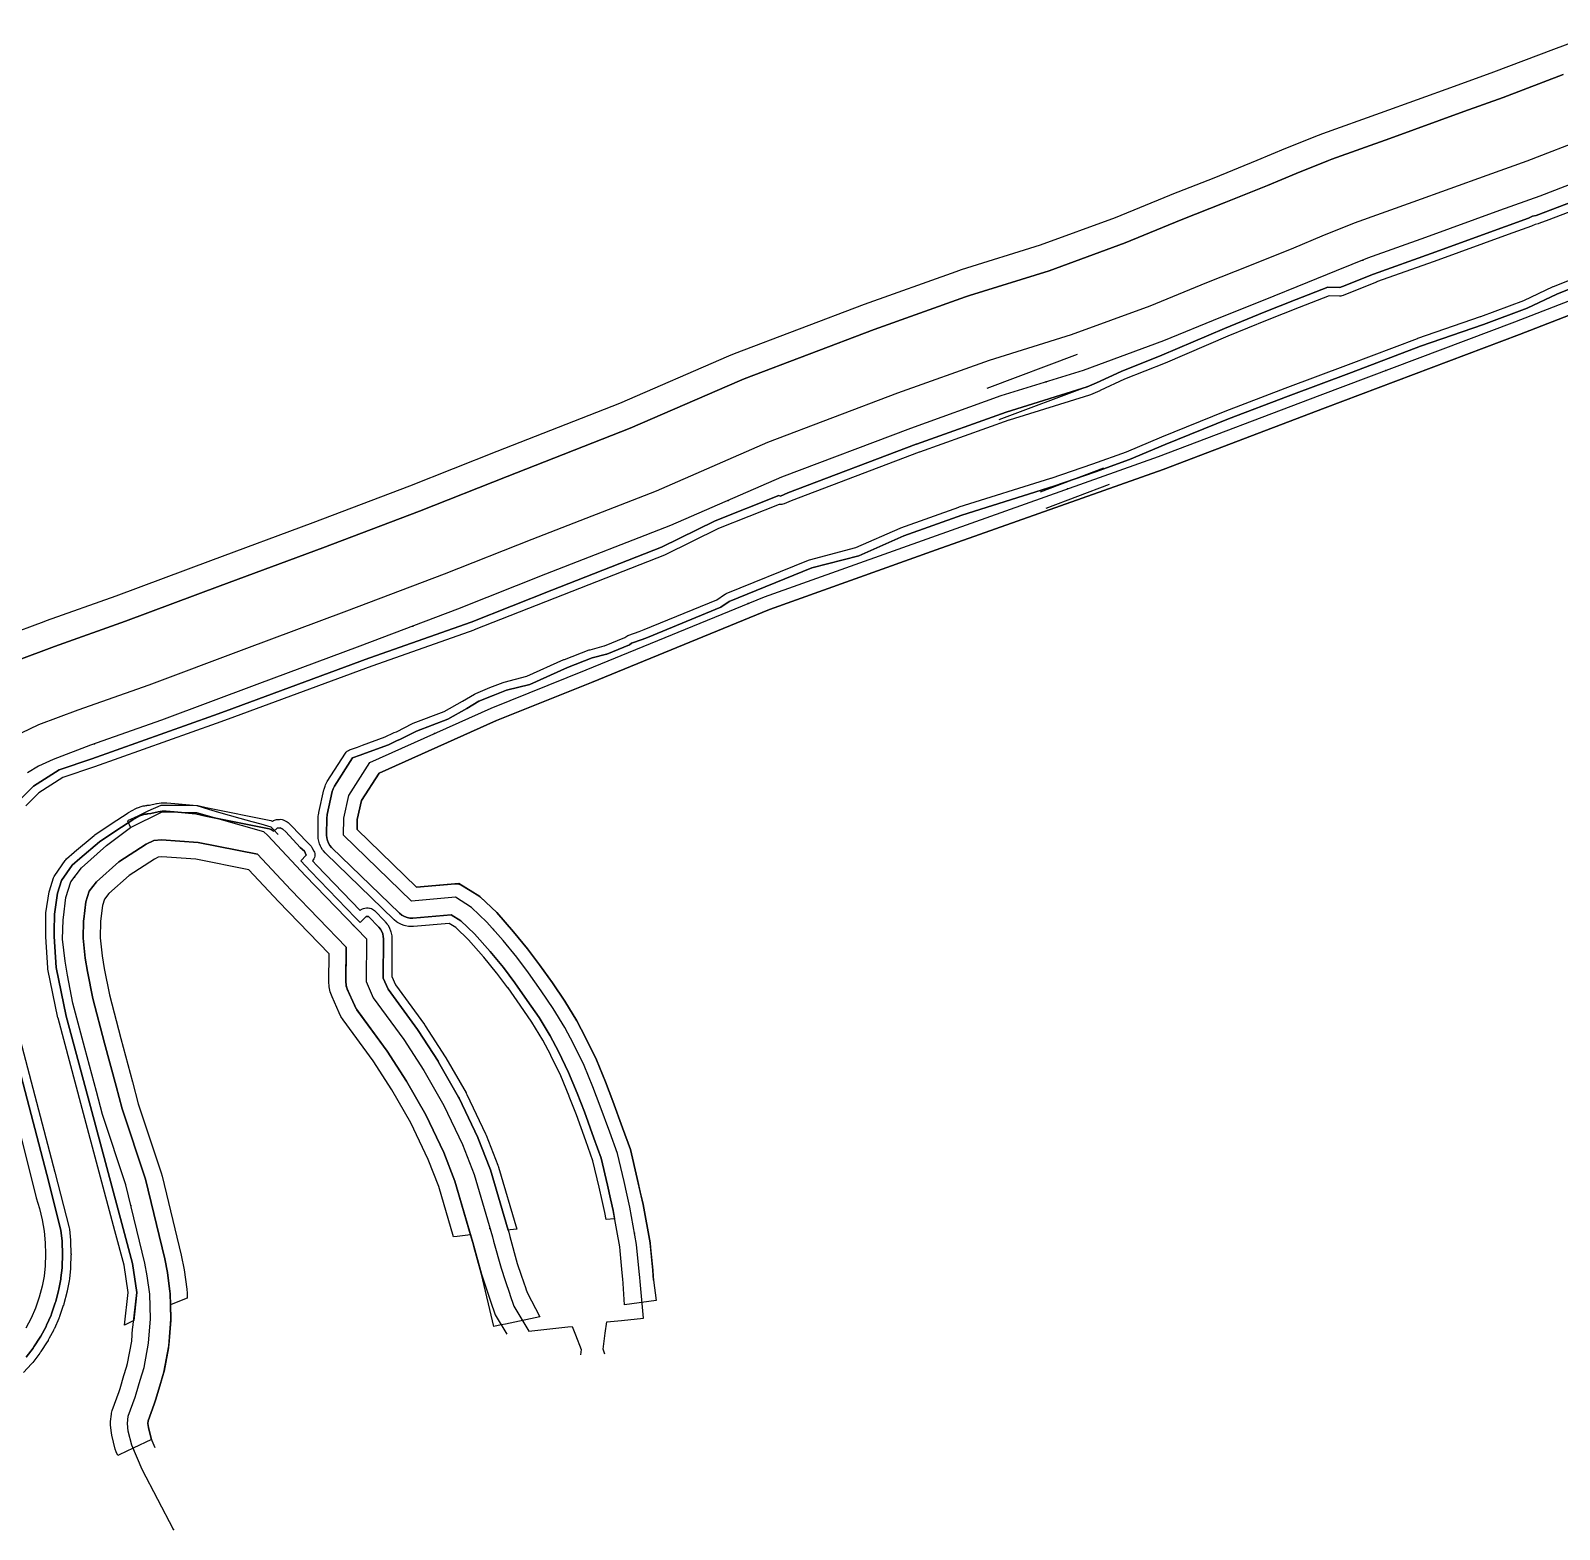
# Model space of a CAD drawing. Header units: inches. Extents: x 87989 to 118156, y 435697 to 451526.
# Drawn here: x 104518 to 104968.3, y 443475.4 to 443917 of the extents above; entities that cross this region are included whole.
import ezdxf

# ---------------------------------------------------------------- set-up
doc = ezdxf.new("R2010")
doc.units = ezdxf.units.IN
doc.header["$MEASUREMENT"] = 0
for name, color, linetype, true_color in [('As_waterkering_BWK', 7, 'Continuous', 0x7b8981), ('Beschermingszone_BWK', 7, 'Continuous', 0xcf890d), ('Grens_bebouwingsvrije_zone_BWK', 7, 'Continuous', 0x6789ae), ('Kernzone_BWK', 7, 'Continuous', 0xcb89af), ('Kunstwerken_BWK', 7, 'Continuous', 0xc78952), ('Referentiepunten_BWK', 7, 'Continuous', 0x178980)]:
    doc.layers.add(name, color=color, linetype=linetype, true_color=true_color)

msp = doc.modelspace()

# ---------------------------------------------------------------- linework, layer by layer
at = {"layer": 'As_waterkering_BWK'}
for points in [[(104980.3361, 443875.0338), (104962.5642, 443868.238), (104950.7055, 443863.9524), (104928.8503, 443856.0321), (104911.7835, 443849.9119), (104902.5247, 443846.2146), (104894.1664, 443842.7228), (104881.1038, 443837.4115), (104868.4857, 443832.4859), (104851.7097, 443825.554), (104828.0328, 443816.8703), (104803.8234, 443809.3297), (104777.174, 443799.7837), (104739.2215, 443785.3836), (104706.4917, 443771.1411), (104669.7342, 443756.779), (104643.7939, 443746.5197), (104614.9726, 443735.5762), (104584.7135, 443724.3353), (104556.6323, 443713.8074), (104535.7246, 443706.4041), (104524.6593, 443702.242), (104520.3579, 443700.2224), (104517.1379, 443698.3313)], [(104687.1316, 443527.0411), (104686.658, 443528.478), (104687.28, 443533.14), (104687.726, 443536.479), (104692.118, 443536.93), (104698.575, 443537.642), (104697.561, 443548.374), (104697.444, 443549.617), (104697.276, 443551.396), (104696.533, 443559.279), (104694.525, 443570.286), (104693.711, 443573.896), (104692.814, 443577.871), (104690.881, 443586.127), (104688.65, 443592.372), (104685.824, 443600.107), (104683.667, 443605.759), (104681.064, 443612.08), (104677.941, 443618.476), (104675.412, 443623.236), (104671.991, 443628.888), (104668.422, 443634.093), (104664.703, 443639.374), (104661.208, 443643.985), (104657.192, 443648.893), (104652.432, 443654.322), (104647.896, 443658.635), (104643.211, 443661.61), (104630.197, 443660.495), (104610.191, 443679.905), (104610.266, 443684.962), (104611.754, 443691.655), (104617.9449, 443701.3618), (104653.6638, 443717.3692), (104681.7096, 443728.614), (104734.2295, 443750.1776), (104783.4421, 443767.7724), (104850.2496, 443791.4527), (104897.8747, 443809.5766), (104955.1571, 443831.1402), (105010.3228, 443852.5715)], [(104560.1393, 443475.3595), (104550.9277, 443493.0165), (104547.8205, 443500.2316), (104546.8139, 443504.358), (104546.5635, 443506.6019), (104546.8087, 443508.7492), (104548.7935, 443514.3384), (104549.1614, 443515.3246), (104550.3323, 443519.3308), (104551.4497, 443523.0857), (104552.7726, 443530.2173), (104553.3333, 443537.4486), (104553.1259, 443544.6986), (104552.3987, 443550.0722), (104551.6816, 443553.8386), (104546.1064, 443576.9094), (104539.2077, 443597.6214), (104537.4575, 443604.4196), (104534.023, 443617.127), (104530.498, 443630.424), (104528.936, 443638.634), (104528.177, 443642.829), (104527.463, 443649.299), (104527.66, 443654.932), (104527.686, 443655.68), (104528.445, 443661.57), (104529.917, 443666.166), (104532.996, 443670.271), (104540.404, 443676.83), (104547.4996, 443682.1672), (104556.7953, 443686.8311), (104566.9487, 443686.5665), (104586.5941, 443681.0234), (104587.955, 443679.795), (104599.036, 443667.907), (104616.974, 443649.345), (104616.885, 443636.761), (104618.982, 443632.032), (104627.995, 443619.672), (104633.847, 443610.589), (104639.775, 443600.263), (104645.219, 443588.75), (104648.659, 443579.945), (104654.054, 443561.532), (104654.394, 443560.298), (104656.598, 443552.296), (104657.812, 443548.682), (104659.169, 443544.643), (104659.175, 443544.627), (104660.346, 443541.141), (104664.808, 443533.734), (104676.296, 443535.014), (104677.551, 443535.154), (104678.508, 443532.652), (104680.155, 443528.347), (104679.965, 443526.77)], [(104513.0735, 443599.4555), (104519.6785, 443573.0608), (104520.6524, 443569.8931), (104521.4343, 443566.5801), (104521.9947, 443563.2227), (104522.3306, 443559.8365), (104522.4418, 443556.4189), (104522.3253, 443552.9974), (104522.0086, 443550.007), (104521.4639, 443547.0467), (104520.5958, 443543.7531), (104519.4776, 443540.5342), (104518.176, 443537.5614), (104516.64, 443534.7002)]]:
    msp.add_lwpolyline(points, dxfattribs=at)
at = {"layer": 'Beschermingszone_BWK'}
msp.add_lwpolyline([(104647.6142, 443562.1732), (104643.6926, 443561.6954), (104642.5826, 443561.5626), (104638.2381, 443576.3903), (104635.1118, 443584.3922), (104630.0176, 443595.1655), (104624.4475, 443604.8681), (104618.92, 443613.4474), (104610.0941, 443625.5509), (104609.4557, 443626.532), (104608.9263, 443627.573), (104606.8293, 443632.302), (104606.3045, 443633.752), (104605.9877, 443635.2612), (104605.8851, 443636.7999), (104605.9425, 443644.931), (104591.0578, 443660.3348), (104582.3236, 443669.7037), (104566.7447, 443672.8208), (104556.6632, 443673.5062), (104555.6445, 443673.4276), (104554.4902, 443672.8785), (104547.0884, 443668.0563), (104541.1249, 443662.7763), (104539.828, 443661.0471), (104539.2266, 443659.1697), (104538.656, 443654.6272), (104538.4842, 443649.7122), (104539.0689, 443644.4134), (104539.7512, 443640.6412), (104541.231, 443632.8644), (104544.6489, 443619.9714), (104548.0933, 443607.2259), (104549.765, 443600.7345), (104556.5427, 443580.3855), (104556.7986, 443579.4932), (104562.4307, 443556.1592), (104563.252, 443551.8384), (104564.0265, 443546.1738), (104564.1214, 443545.0132), (104564.1635, 443543.5414), (104563.4068, 443543.2449), (104559.2194, 443541.5176), (104559.1234, 443544.8702), (104559.0717, 443545.5033), (104558.3186, 443551.0356), (104557.5447, 443555.1044), (104551.8687, 443578.5621), (104544.9662, 443599.3195), (104543.2589, 443605.9503), (104539.8189, 443618.6785), (104536.3524, 443631.7551), (104534.8352, 443639.7288), (104534.1181, 443643.6932), (104533.4746, 443649.5244), (104533.6564, 443654.7229), (104533.6726, 443655.1913), (104534.3259, 443660.2607), (104535.323, 443663.3739), (104537.43, 443666.183), (104544.05, 443672.0444), (104552.0408, 443677.2503), (104554.3347, 443678.3414), (104556.6404, 443678.5193), (104567.4076, 443677.7872), (104584.8834, 443674.2907), (104594.6842, 443663.7767), (104610.9568, 443646.9374), (104610.8851, 443636.7822), (104610.9762, 443635.7191), (104611.3235, 443634.5188), (104613.4971, 443629.5998), (104613.7858, 443629.032), (104614.134, 443628.4968), (104623.045, 443616.2768), (104628.72, 443607.4685), (104634.4528, 443597.4826), (104639.706, 443586.373), (104642.9749, 443578.0061)], close=True, dxfattribs=at)
for points in [[(104510.9291, 443738.7452, 0), (104521.9944, 443742.9073, 0), (104522.707, 443743.1674, 0), (104543.2769, 443750.4511, 0), (104571.0774, 443760.8737, 0), (104601.2599, 443772.0862, 0), (104629.6996, 443782.8848, 0), (104655.4658, 443793.0751, 0), (104691.6089, 443807.1974, 0), (104723.66, 443821.1445, 0), (104725.3863, 443821.8472, 0), (104763.6806, 443836.3733, 0), (104790.6716, 443846.0453, 0), (104792.2254, 443846.5653, 0), (104815.5117, 443853.8184, 0), (104837.5428, 443861.8984, 0), (104853.5922, 443868.5301, 0), (104854.3039, 443868.816, 0), (104866.6673, 443873.6422, 0), (104879.3044, 443878.7805, 0), (104887.7763, 443882.3171, 0), (104897.3203, 443886.1309, 0), (104898.6189, 443886.6229, 0), (104915.624, 443892.7208, 0), (104937.434, 443900.6249, 0), (104948.9707, 443904.7941, 0), (104966.6627, 443911.5573, 0), (104981.484, 443916.9896, 0)], [(104969.4675, 443904.0653, 0), (104951.7591, 443897.2954, 0), (104940.1563, 443893.1023, 0), (104918.3371, 443885.1949, 0), (104901.3194, 443879.0924, 0), (104900.2871, 443878.7014, 0), (104890.8016, 443874.9115, 0), (104882.353, 443871.384, 0), (104869.6286, 443866.2102, 0), (104856.9301, 443861.2501, 0), (104840.4488, 443854.4432, 0), (104818.0801, 443846.2393, 0), (104794.6045, 443838.9272, 0), (104793.3694, 443838.5139, 0), (104766.4485, 443828.8677, 0), (104728.2243, 443814.3675, 0), (104726.8521, 443813.8089, 0), (104694.6618, 443799.8012, 0), (104658.3927, 443785.6298, 0), (104632.5907, 443775.4253, 0), (104604.0729, 443764.5966, 0), (104573.8746, 443753.3787, 0), (104546.0165, 443742.9344, 0), (104525.094, 443735.5228, 0), (104513.7455, 443731.2574, 0)], [(104514.6348, 443690.1348, 0), (104518.9336, 443694.3281, 0), (104526.4648, 443699.1738, 0), (104536.0273, 443702.4121, 0), (104571.8691, 443715.1602, 0), (104575.4063, 443716.4668, 0), (104617.6602, 443732.0625, 0), (104617.9551, 443732.1719, 0), (104647.7969, 443742.7266, 0), (104671.5645, 443752.125, 0), (104703.8516, 443764.7402, 0), (104719.6602, 443772.541, 0), (104738.4219, 443779.9961, 0), (104738.9512, 443779.8145, 0), (104741.1074, 443780.752, 0), (104778.8594, 443795.0762, 0), (104778.9473, 443795.1094, 0), (104805.4102, 443804.5879, 0), (104829.1992, 443811.9961, 0), (104831.9902, 443813.1738, 0), (104839.2344, 443816.5273, 0), (104851.2031, 443821.3477, 0), (104869.666, 443829.2188, 0), (104881.3555, 443834.0039, 0), (104890.7402, 443837.7012, 0), (104900.0918, 443841.3867, 0), (104903.6309, 443841.2578, 0), (104904.416, 443841.5859, 0), (104913.5547, 443845.2363, 0), (104930.5469, 443851.3281, 0), (104952.4063, 443859.25, 0), (104959.2051, 443861.709, 0), (104960.3867, 443862.2617, 0), (104961.4375, 443862.5137, 0), (104964.3066, 443863.5508, 0), (104982.0898, 443870.3516, 0)], [(104982.9648, 443868.0098, 0), (104965.1777, 443861.209, 0), (104962.2871, 443860.1641, 0), (104962.0215, 443860.084, 0), (104961.2188, 443859.8906, 0), (104960.2676, 443859.4453, 0), (104960.0566, 443859.3574, 0), (104953.2578, 443856.9004, 0), (104931.3945, 443848.9766, 0), (104914.4824, 443842.9121, 0), (104914.3984, 443842.8809, 0), (104905.3613, 443839.2715, 0), (104904.5938, 443838.9512, 0), (104904.2539, 443838.8359, 0), (104903.8984, 443838.7715, 0), (104903.5391, 443838.7598, 0), (104900.5234, 443838.8691, 0), (104891.6582, 443835.375, 0), (104882.2871, 443831.6836, 0), (104870.6289, 443826.9121, 0), (104852.1602, 443819.0391, 0), (104840.2285, 443814.2324, 0), (104833.041, 443810.9063, 0), (104832.9609, 443810.8711, 0), (104830.1719, 443809.6934, 0), (104829.9434, 443809.6094, 0), (104806.2578, 443802.2344, 0), (104806.1543, 443802.1992, 0), (104779.8027, 443792.7598, 0), (104779.7363, 443792.7344, 0), (104742.0488, 443778.4355, 0), (104739.9492, 443777.5215, 0), (104739.6074, 443777.4004, 0), (104739.252, 443777.332, 0), (104738.8906, 443777.3145, 0), (104738.5313, 443777.3496, 0), (104720.6777, 443770.2559, 0), (104704.957, 443762.5, 0), (104704.7617, 443762.4121, 0), (104672.4785, 443749.7988, 0), (104648.7148, 443740.4004, 0), (104648.6289, 443740.3691, 0), (104618.8066, 443729.8203, 0), (104618.5273, 443729.7168, 0), (104576.2715, 443714.1211, 0), (104572.7227, 443712.8105, 0), (104536.8477, 443700.0508, 0), (104527.5586, 443696.9043, 0), (104520.5, 443692.3633, 0), (104516.5879, 443688.5469, 0)], [(104989.8496, 443848.2129, 0), (104967.5117, 443839.2949, 0), (104958.7793, 443835.1992, 0), (104945.9902, 443830.3555, 0), (104927.3945, 443823.9648, 0), (104907.1113, 443816.2285, 0), (104888.457, 443809.2422, 0), (104870.832, 443802.5586, 0), (104852.1582, 443795.0195, 0), (104841.7422, 443790.5586, 0), (104831.7051, 443787, 0), (104819.3848, 443782.7051, 0), (104792.2734, 443774.2344, 0), (104775.2012, 443768.0742, 0), (104761.959, 443762.2637, 0), (104748.1211, 443758.668, 0), (104723.8145, 443748.7734, 0), (104721.3535, 443747.0527, 0), (104699.7188, 443738.1699, 0), (104698.168, 443737.5664, 0), (104694.9902, 443736.502, 0), (104694.3906, 443735.9824, 0), (104687.7637, 443733.2617, 0), (104687.6289, 443733.2539, 0), (104683.4824, 443732.1504, 0), (104676.1484, 443729.3652, 0), (104665.0508, 443724.3516, 0), (104658.1719, 443722.6074, 0), (104654.25, 443721.0859, 0), (104650.0859, 443719.3633, 0), (104646.502, 443717.1973, 0), (104640.8809, 443714.1094, 0), (104631.6582, 443710.543, 0), (104626.8086, 443708.1172, 0), (104626.0254, 443707.8203, 0), (104623.4453, 443706.5508, 0), (104616.6973, 443704.0918, 0), (104615.1328, 443703.5215, 0), (104612.8633, 443702.6934, 0), (104607.5391, 443694.3438, 0), (104607.1348, 443693.5703, 0), (104606.873, 443692.7402, 0), (104605.3848, 443686.0469, 0), (104605.3418, 443685.8301, 0), (104605.2656, 443685.0352, 0), (104605.1914, 443679.9414, 0), (104605.25, 443679.1367, 0), (104605.4375, 443678.3516, 0), (104605.75, 443677.6074, 0), (104606.1777, 443676.9238, 0), (104606.709, 443676.3164, 0), (104626.7148, 443656.9063, 0), (104627.377, 443656.3652, 0), (104628.1211, 443655.9453, 0), (104628.9277, 443655.6582, 0), (104629.7695, 443655.5137, 0), (104630.623, 443655.5137, 0), (104641.9551, 443656.4844, 0), (104644.8047, 443654.6758, 0), (104648.8223, 443650.8555, 0), (104653.377, 443645.6602, 0), (104657.2793, 443640.8906, 0), (104660.666, 443636.4238, 0), (104664.3164, 443631.2402, 0), (104667.7871, 443626.1777, 0), (104671.0625, 443620.7656, 0), (104673.4863, 443616.2051, 0), (104676.502, 443610.0293, 0), (104679.0195, 443603.916, 0), (104681.1406, 443598.3574, 0), (104683.9473, 443590.6738, 0), (104686.0781, 443584.7109, 0), (104687.9414, 443576.75, 0), (104688.834, 443572.7949, 0), (104689.625, 443569.2871, 0), (104690.0585, 443566.911, 0), (104687.5563, 443566.6901, 0), (104687.1738, 443568.7871, 0), (104686.3945, 443572.2461, 0), (104685.5039, 443576.1914, 0), (104683.6758, 443584.0039, 0), (104681.5957, 443589.8242, 0), (104678.7969, 443597.4824, 0), (104676.707, 443602.9629, 0), (104676.6836, 443603.0234, 0), (104674.2207, 443609.0039, 0), (104671.2773, 443615.0312, 0), (104671.2383, 443615.1074, 0), (104668.8867, 443619.5313, 0), (104665.6855, 443624.8223, 0), (104662.2637, 443629.8125, 0), (104658.6719, 443634.9121, 0), (104658.6211, 443634.9844, 0), (104655.3438, 443639.3066, 0), (104655.2871, 443639.3809, 0), (104651.4961, 443644.0117, 0), (104651.4414, 443644.0762, 0), (104647.0176, 443649.1211, 0), (104643.2578, 443652.6953, 0), (104641.3281, 443653.9219, 0), (104630.8379, 443653.0215, 0), (104630.623, 443653.0137, 0), (104629.7695, 443653.0137, 0), (104629.3438, 443653.0508, 0), (104628.5, 443653.1953, 0), (104628.0879, 443653.3047, 0), (104627.2832, 443653.5918, 0), (104626.8945, 443653.7676, 0), (104626.1484, 443654.1875, 0), (104625.7969, 443654.4297, 0), (104625.1348, 443654.9707, 0), (104624.9746, 443655.1113, 0), (104604.9688, 443674.5215, 0), (104604.8301, 443674.668, 0), (104604.2969, 443675.2754, 0), (104604.0566, 443675.5996, 0), (104603.6289, 443676.2832, 0), (104603.4434, 443676.6426, 0), (104603.1328, 443677.3867, 0), (104603.0078, 443677.7695, 0), (104602.8184, 443678.5547, 0), (104602.7578, 443678.9531, 0), (104602.6973, 443679.7598, 0), (104602.6914, 443679.9785, 0), (104602.7676, 443685.0723, 0), (104602.7773, 443685.2734, 0), (104602.8535, 443686.0664, 0), (104602.8906, 443686.3184, 0), (104602.9395, 443686.5625, 0), (104604.4336, 443693.2832, 0), (104604.4902, 443693.4941, 0), (104604.752, 443694.3242, 0), (104604.918, 443694.7266, 0), (104605.3223, 443695.5, 0), (104605.4297, 443695.6875, 0), (104610.7559, 443704.0371, 0), (104611.002, 443704.3633, 0), (104611.2988, 443704.6426, 0), (104611.6367, 443704.8711, 0), (104612.0078, 443705.043, 0), (104614.2773, 443705.8691, 0), (104615.8418, 443706.4395, 0), (104622.4629, 443708.8535, 0), (104624.9238, 443710.0645, 0), (104625.1406, 443710.1582, 0), (104625.8047, 443710.4102, 0), (104630.5391, 443712.7793, 0), (104630.7559, 443712.875, 0), (104639.8223, 443716.3809, 0), (104645.2539, 443719.3633, 0), (104648.793, 443721.5039, 0), (104649.1309, 443721.6738, 0), (104653.3203, 443723.4063, 0), (104657.2656, 443724.9395, 0), (104657.5566, 443725.0313, 0), (104664.2227, 443726.7207, 0), (104675.1191, 443731.6445, 0), (104675.2617, 443731.7031, 0), (104682.5957, 443734.4863, 0), (104682.8398, 443734.5645, 0), (104686.9844, 443735.668, 0), (104687.1133, 443735.6973, 0), (104693.0645, 443738.1406, 0), (104693.3691, 443738.4043, 0), (104693.623, 443738.5938, 0), (104693.9004, 443738.752, 0), (104694.1953, 443738.8711, 0), (104697.3164, 443739.918, 0), (104698.791, 443740.4922, 0), (104720.1484, 443749.2598, 0), (104722.3809, 443750.8223, 0), (104722.5645, 443750.9395, 0), (104722.8711, 443751.0898, 0), (104747.1797, 443760.9844, 0), (104747.4922, 443761.0879, 0), (104761.1387, 443764.6328, 0), (104774.1953, 443770.3633, 0), (104774.3516, 443770.4258, 0), (104791.4238, 443776.5859, 0), (104791.5273, 443776.6211, 0), (104818.5605, 443785.0664, 0), (104818.6387, 443785.0918, 0), (104830.875, 443789.3594, 0), (104840.832, 443792.8887, 0), (104851.1973, 443797.3281, 0), (104869.9219, 443804.8867, 0), (104887.5762, 443811.5801, 0), (104906.2285, 443818.5684, 0), (104926.5039, 443826.3008, 0), (104926.582, 443826.3301, 0), (104945.1055, 443832.6953, 0), (104945.1777, 443832.7207, 0), (104957.8047, 443837.502, 0), (104966.4512, 443841.5566, 0), (104966.5859, 443841.6152, 0), (104988.9219, 443850.5332, 0)], [(104516.6992, 443526.1094, 0), (104518.7656, 443528.8047, 0), (104518.9473, 443529.0645, 0), (104518.998, 443529.1348, 0), (104520.6895, 443531.7539, 0), (104520.8398, 443531.9883, 0), (104521.0449, 443532.3359, 0), (104522.582, 443535.1973, 0), (104522.7559, 443535.5566, 0), (104524.0586, 443538.5293, 0), (104524.2012, 443538.8926, 0), (104525.3184, 443542.1133, 0), (104525.4316, 443542.4785, 0), (104526.2988, 443545.7715, 0), (104526.3809, 443546.1426, 0), (104526.9258, 443549.1016, 0), (104526.9805, 443549.4805, 0), (104527.2969, 443552.4707, 0), (104527.3223, 443552.8281, 0), (104527.4395, 443556.248, 0), (104527.4395, 443556.582, 0), (104527.3281, 443560, 0), (104527.3066, 443560.3301, 0), (104526.9844, 443563.5703, 0), (104522.8008, 443579.9609, 0), (104508.1855, 443635.6445, 0)], [(104510.6445, 443636.127, 0), (104525.2207, 443580.5879, 0), (104529.4063, 443564.1895, 0), (104529.4727, 443563.8184, 0), (104529.7949, 443560.5762, 0), (104529.8008, 443560.4941, 0), (104529.8223, 443560.1641, 0), (104529.8262, 443560.0801, 0), (104529.9375, 443556.6621, 0), (104529.9395, 443556.5801, 0), (104529.9395, 443556.2461, 0), (104529.9375, 443556.1641, 0), (104529.8203, 443552.7422, 0), (104529.8164, 443552.6523, 0), (104529.791, 443552.2969, 0), (104529.7832, 443552.207, 0), (104529.4668, 443549.2168, 0), (104529.4551, 443549.123, 0), (104529.4004, 443548.7441, 0), (104529.3848, 443548.6504, 0), (104528.8398, 443545.6895, 0), (104528.8203, 443545.5977, 0), (104528.7383, 443545.2266, 0), (104528.7168, 443545.1348, 0), (104527.8477, 443541.8418, 0), (104527.8223, 443541.75, 0), (104527.7109, 443541.3828, 0), (104527.6797, 443541.293, 0), (104526.5625, 443538.0723, 0), (104526.5293, 443537.9805, 0), (104526.3848, 443537.6172, 0), (104526.3477, 443537.5254, 0), (104525.0469, 443534.5527, 0), (104525.0039, 443534.4629, 0), (104524.8301, 443534.1035, 0), (104524.7832, 443534.0137, 0), (104523.5488, 443531.7129, 0), (104523.248, 443531.1523, 0), (104523.2246, 443531.1094, 0), (104523.1992, 443531.0645, 0), (104522.9941, 443530.7168, 0), (104522.9668, 443530.6738, 0), (104522.9414, 443530.6309, 0), (104521.0977, 443527.7773, 0), (104521.0703, 443527.7363, 0), (104521.041, 443527.6953, 0), (104520.8809, 443527.4648, 0), (104520.7813, 443527.3242, 0), (104518.6543, 443524.5488, 0), (104518.332, 443524.1621, 0), (104515.9902, 443521.5664, 0)]]:
    msp.add_polyline3d(points, dxfattribs=at)
msp.add_polyline3d([(104570.2308, 443687.9298, 0), (104588.8379, 443684.2075, 0), (104589.0271, 443684.162, 0), (104589.3015, 443684.0844, 0), (104589.5675, 443684.2453, 0), (104589.8524, 443684.3697, 0), (104590.1511, 443684.4556, 0), (104590.4586, 443684.5015, 0), (104591.3607, 443684.5829, 0), (104591.7294, 443684.5889, 0), (104592.0949, 443684.5406, 0), (104592.4494, 443684.4391, 0), (104592.785, 443684.2865, 0), (104593.5718, 443683.8563, 0), (104593.8523, 443683.6776, 0), (104594.1067, 443683.4634, 0), (104594.8997, 443682.6995, 0), (104594.9874, 443682.6106, 0), (104599.2579, 443678.0645, 0), (104600.4025, 443676.9621, 0), (104600.6685, 443676.661, 0), (104600.8829, 443676.3212, 0), (104601.4597, 443675.2195, 0), (104601.6125, 443674.8631, 0), (104601.7082, 443674.4874, 0), (104601.7447, 443674.1014, 0), (104601.721, 443673.7144, 0), (104601.6377, 443673.3357, 0), (104601.4968, 443672.9744, 0), (104601.3017, 443672.6393, 0), (104601.0571, 443672.3384, 0), (104602.3001, 443671.005, 0), (104615.1163, 443657.7429, 0), (104615.4201, 443657.9879, 0), (104615.7585, 443658.1822, 0), (104616.1231, 443658.3212, 0), (104616.505, 443658.4012, 0), (104617.0044, 443658.4662, 0), (104617.4253, 443658.4852, 0), (104617.8434, 443658.4332, 0), (104618.0713, 443658.3851, 0), (104618.4277, 443658.2816, 0), (104618.7649, 443658.1266, 0), (104619.0755, 443657.9233, 0), (104619.3525, 443657.6763, 0), (104622.3672, 443654.5569, 0), (104622.4958, 443654.4131, 0), (104622.9873, 443653.819, 0), (104623.2094, 443653.5038, 0), (104623.6037, 443652.8412, 0), (104623.7747, 443652.4956, 0), (104624.0624, 443651.7802, 0), (104624.1782, 443651.4125, 0), (104624.3525, 443650.6614, 0), (104624.4104, 443650.2802, 0), (104624.4672, 443649.5112, 0), (104624.4739, 443649.3097, 0), (104624.3962, 443638.324, 0), (104625.5136, 443635.8041, 0), (104634.0549, 443624.091, 0), (104634.0966, 443624.0321, 0), (104634.2598, 443623.7941, 0), (104634.2998, 443623.734, 0), (104640.1687, 443614.6239, 0), (104640.3351, 443614.3506, 0), (104646.2794, 443603.9971, 0), (104646.3271, 443603.91, 0), (104646.511, 443603.558, 0), (104646.5552, 443603.4691, 0), (104651.9992, 443591.9561, 0), (104652.0348, 443591.8772, 0), (104652.1719, 443591.5593, 0), (104652.2048, 443591.4793, 0), (104655.6448, 443582.6743, 0), (104655.6823, 443582.5716, 0), (104655.8234, 443582.158, 0), (104655.8564, 443582.0538, 0), (104661.2048, 443563.7981, 0), (104659.2965, 443563.5951, 0), (104658.6813, 443563.5202, 0), (104653.4573, 443581.3509, 0), (104653.3162, 443581.7645, 0), (104649.8762, 443590.5695, 0), (104649.7391, 443590.8874, 0), (104644.2951, 443602.4004, 0), (104644.1112, 443602.7524, 0), (104638.1832, 443613.0784, 0), (104638.0502, 443613.297, 0), (104632.1982, 443622.38, 0), (104632.035, 443622.618, 0), (104623.3364, 443634.5467, 0), (104621.8925, 443637.803, 0), (104621.9739, 443649.3273, 0), (104621.9172, 443650.0963, 0), (104621.7429, 443650.8474, 0), (104621.4552, 443651.5628, 0), (104621.0609, 443652.2254, 0), (104620.5695, 443652.8196, 0), (104617.5548, 443655.939, 0), (104617.327, 443655.9871, 0), (104616.8276, 443655.9221, 0), (104615.0795, 443654.2207, 0), (104613.7699, 443655.5386, 0), (104600.4867, 443669.2839, 0), (104597.6136, 443672.3662, 0), (104599.245, 443674.0599, 0), (104598.6681, 443675.1615, 0), (104597.4786, 443676.3073, 0), (104593.1653, 443680.8989, 0), (104592.3723, 443681.6628, 0), (104591.5855, 443682.0931, 0), (104590.6833, 443682.0116, 0), (104589.671, 443681.09, 0), (104589.4254, 443681.1504, 0), (104589.1887, 443681.3691, 0), (104588.9296, 443681.5415, 0), (104588.6469, 443681.6715, 0), (104588.3474, 443681.7561, 0), (104569.6603, 443685.4951, 0), (104566.746, 443686.178, 0), (104560.349, 443686.796, 0), (104557.962, 443686.971, 0), (104556.818, 443686.957, 0), (104555.654, 443686.783, 0), (104553.4261, 443686.2951, 0), (104552.6092, 443686.2321, 0), (104552.367, 443686.1984, 0), (104552.1307, 443686.1354, 0), (104551.848, 443686.105, 0), (104551.657, 443686.084, 0), (104550.249, 443685.631, 0), (104548.136, 443684.439, 0), (104543.181, 443681.217, 0), (104538.357, 443677.924, 0), (104532.534, 443673.05, 0), (104530.298, 443671.044, 0), (104527.184, 443666.603, 0), (104525.975, 443662.802, 0), (104525.041, 443656.626, 0), (104525.027, 443651.539, 0), (104525.023, 443650.096, 0), (104525.576, 443640.944, 0), (104528.533, 443626.639, 0), (104535.68, 443599.989, 0), (104545.281, 443564.031, 0), (104548.0991, 443553.7356, 0), (104549.318, 443545.217, 0), (104548.4049, 443536.8901, 0), (104545.7415, 443535.581, 0), (104546.7985, 443545.1755, 0), (104545.6464, 443553.2266, 0), (104542.8677, 443563.3785, 0), (104533.265, 443599.3428, 0), (104526.1183, 443625.9914, 0), (104526.0848, 443626.1329, 0), (104523.1278, 443640.4379, 0), (104523.0806, 443640.7932, 0), (104522.5276, 443649.9452, 0), (104522.523, 443650.1029, 0), (104522.527, 443651.5459, 0), (104522.541, 443656.6329, 0), (104522.5691, 443656.9998, 0), (104523.5031, 443663.1758, 0), (104523.5926, 443663.5598, 0), (104524.8016, 443667.3608, 0), (104524.9436, 443667.7123, 0), (104525.1371, 443668.0383, 0), (104528.2511, 443672.4793, 0), (104528.3829, 443672.651, 0), (104528.6285, 443672.9049, 0), (104530.8645, 443674.9109, 0), (104530.9294, 443674.9671, 0), (104536.7524, 443679.8411, 0), (104536.9475, 443679.9888, 0), (104541.7948, 443683.2973, 0), (104546.7732, 443686.5349, 0), (104546.9077, 443686.6164, 0), (104549.0207, 443687.8084, 0), (104549.3939, 443687.9802, 0), (104549.4833, 443688.0109, 0), (104550.8913, 443688.4639, 0), (104551.2229, 443688.546, 0), (104551.3838, 443688.569, 0), (104551.5777, 443688.5903, 0), (104551.6976, 443688.6073, 0), (104552.0227, 443688.6746, 0), (104552.2649, 443688.7083, 0), (104552.4169, 443688.7247, 0), (104553.0608, 443688.7743, 0), (104555.1192, 443689.2251, 0), (104555.2844, 443689.2555, 0), (104556.4484, 443689.4295, 0), (104556.7874, 443689.4568, 0), (104557.9314, 443689.4708, 0), (104558.1448, 443689.4643, 0), (104560.5606, 443689.2869, 0), (104566.9864, 443688.6664, 0), (104567.3164, 443688.6121, 0), (104570.1509, 443687.9471, 0)], close=True, dxfattribs=at)
at = {"layer": 'Grens_bebouwingsvrije_zone_BWK'}
for points in [[(104976.4793, 443885.3358), (104958.7301, 443878.5487), (104946.9622, 443874.296), (104925.1198, 443866.3802), (104907.8861, 443860.2002), (104898.3646, 443856.398), (104889.9745, 443852.8929), (104877.0319, 443847.6304), (104864.385, 443842.6935), (104847.7139, 443835.805), (104824.5012, 443827.2916), (104800.3315, 443819.7633), (104773.3679, 443810.1048), (104735.0734, 443795.5749), (104702.294, 443781.3108), (104665.7098, 443767.0164), (104639.8186, 443756.7765), (104611.1049, 443745.8739), (104580.8674, 443734.641), (104552.8654, 443724.1428), (104531.9521, 443716.7375), (104520.3787, 443712.3844), (104515.2242, 443709.9641)], [(104701.5386, 443548.8045), (104701.2583, 443551.7717), (104700.4991, 443559.8266), (104698.4452, 443571.0852), (104696.7123, 443578.7672), (104694.724, 443587.2594), (104692.412, 443593.7312), (104689.5713, 443601.5065), (104687.3855, 443607.2339), (104684.7142, 443613.7207), (104681.5054, 443620.2924), (104678.8919, 443625.2115), (104675.3542, 443631.0564), (104671.7068, 443636.3757), (104667.9331, 443641.7344), (104664.3508, 443646.4605), (104660.2446, 443651.4788), (104655.3199, 443657.0956), (104650.3696, 443661.8026), (104644.2151, 443665.7107), (104631.6731, 443664.6361), (104614.2162, 443681.573), (104614.2595, 443684.4934), (104615.5056, 443690.0986), (104620.6735, 443698.2013), (104655.2266, 443713.6862), (104683.2136, 443724.9074), (104735.6632, 443746.4422), (104784.7836, 443764.0041), (104851.6293, 443787.6978), (104899.2906, 443805.8356), (104956.586, 443827.4041), (105011.7663, 443848.8411)], [(104554.6912, 443499.4468), (104553.5303, 443502.1425), (104552.7342, 443505.406), (104552.6016, 443506.5942), (104552.6922, 443507.3874), (104554.4316, 443512.2857), (104554.8592, 443513.4318), (104556.0872, 443517.6335), (104557.291, 443521.6789), (104558.7301, 443529.436), (104559.34, 443537.3021), (104559.1143, 443545.1881), (104558.3229, 443551.0363), (104557.5483, 443555.1051), (104551.879, 443578.565), (104544.9662, 443599.3195), (104543.2591, 443605.9503), (104539.819, 443618.6785), (104536.3524, 443631.7551), (104534.8353, 443639.7288), (104534.1181, 443643.6932), (104533.4746, 443649.5244), (104533.6726, 443655.1907), (104534.3259, 443660.2607), (104535.323, 443663.3739), (104537.43, 443666.183), (104544.05, 443672.0444), (104552.0439, 443677.2517), (104554.3347, 443678.3414), (104556.6404, 443678.5193), (104567.4076, 443677.7872), (104584.8834, 443674.2907), (104594.6839, 443663.7764), (104610.9568, 443646.9374), (104610.876, 443635.5106), (104613.7567, 443629.0143), (104623.045, 443616.2768), (104628.72, 443607.4685), (104634.4528, 443597.4826), (104639.706, 443586.373), (104642.9749, 443578.0061), (104648.2824, 443559.8915), (104650.8575, 443550.5427), (104653.5145, 443542.6336), (104654.8675, 443538.6077), (104658.3108, 443532.8917)]]:
    msp.add_lwpolyline(points, dxfattribs=at)
at = {"layer": 'Kernzone_BWK'}
for points in [[(104513.7455, 443731.2574), (104525.094, 443735.5228), (104546.0165, 443742.9344), (104573.8746, 443753.3787), (104604.0729, 443764.5966), (104632.5907, 443775.4253), (104658.3927, 443785.6298), (104694.6618, 443799.8012), (104726.8521, 443813.8089), (104728.2243, 443814.3675), (104766.4485, 443828.8677), (104793.3694, 443838.5139), (104794.6045, 443838.9272), (104818.0801, 443846.2393), (104840.4488, 443854.4432), (104856.9301, 443861.2501), (104869.6286, 443866.2102), (104882.353, 443871.384), (104890.8016, 443874.9115), (104900.2871, 443878.7014), (104901.3194, 443879.0924), (104918.3371, 443885.1949), (104940.1563, 443893.1023), (104951.7591, 443897.2954), (104969.4675, 443904.0653)], [(104982.0892, 443870.3511), (104964.3068, 443863.5517), (104961.4371, 443862.5146), (104960.3866, 443862.2616), (104959.2059, 443861.7082), (104952.4069, 443859.2509), (104930.546, 443851.3284), (104913.5551, 443845.2355), (104904.4157, 443841.5858), (104903.6307, 443841.2579), (104900.0926, 443841.3869), (104890.741, 443837.701), (104881.355, 443834.004), (104869.666, 443829.218), (104851.203, 443821.348), (104839.235, 443816.528), (104831.99, 443813.174), (104829.1994, 443811.9968), (104805.4106, 443804.5872), (104778.9479, 443795.1085), (104778.8603, 443795.0762), (104741.1069, 443780.7512), (104738.952, 443779.8135), (104738.421, 443779.997), (104719.661, 443772.5415), (104703.8509, 443764.7412), (104671.5635, 443752.1257), (104647.7959, 443742.7258), (104617.956, 443732.171), (104617.661, 443732.062), (104575.406, 443716.466), (104571.87, 443715.161), (104536.0272, 443702.4124), (104526.465, 443699.1741), (104518.934, 443694.329), (104514.635, 443690.134)], [(104508.1861, 443635.6443), (104522.8003, 443579.9611), (104526.9847, 443563.571), (104527.3062, 443560.33), (104527.3279, 443559.9992), (104527.4392, 443556.5815), (104527.4389, 443556.2487), (104527.3224, 443552.8272), (104527.2975, 443552.4708), (104526.9808, 443549.4804), (104526.9261, 443549.1022), (104526.3814, 443546.1419), (104526.2988, 443545.7722), (104525.4307, 443542.4787), (104525.3189, 443542.1124), (104524.2008, 443538.8935), (104524.0578, 443538.5288), (104522.7562, 443535.556), (104522.5813, 443535.1964), (104521.0453, 443532.3352), (104520.8404, 443531.9879), (104518.9978, 443529.1343), (104518.7662, 443528.8055), (104516.6998, 443526.1087)]]:
    msp.add_lwpolyline(points, dxfattribs=at)
msp.add_polyline3d([(105011.7663, 443848.8411, 0), (104956.5859, 443827.4042, 0), (104899.2906, 443805.8357, 0), (104851.6291, 443787.6983, 0), (104784.7836, 443764.0041, 0), (104735.6632, 443746.4422, 0), (104683.2136, 443724.9075, 0), (104655.2266, 443713.6862, 0), (104620.6735, 443698.2013, 0), (104615.5056, 443690.0986, 0), (104614.2595, 443684.4934, 0), (104614.2162, 443681.573, 0), (104631.6731, 443664.6361, 0), (104643.0403, 443665.6027, 0), (104643.6269, 443665.5875, 0), (104644.2047, 443665.4852, 0), (104644.7609, 443665.2981, 0), (104645.2831, 443665.0304, 0), (104650.0402, 443662.0117, 0), (104650.5597, 443661.6165, 0), (104655.314, 443657.0899, 0), (104660.2437, 443651.4781, 0), (104664.3497, 443646.4597, 0), (104667.9321, 443641.7337, 0), (104671.7067, 443636.3756, 0), (104675.3515, 443631.0546, 0), (104678.8892, 443625.21, 0), (104681.5044, 443620.2919, 0), (104684.7105, 443613.7191, 0), (104687.3849, 443607.2337, 0), (104689.5711, 443601.5064, 0), (104692.412, 443593.7312, 0), (104694.7118, 443587.2558, 0), (104696.7123, 443578.7672, 0), (104697.613, 443574.7762, 0), (104698.4435, 443571.0849, 0), (104700.4917, 443559.8256, 0), (104700.6383, 443558.2856, 0), (104701.2583, 443551.7717, 0), (104701.4263, 443549.9925, 0), (104701.5381, 443548.8045, 0), (104702.3046, 443542.8024, 0), (104692.9573, 443541.58, 0), (104692.5896, 443547.8355, 0), (104692.5831, 443547.9046, 0), (104692.4661, 443549.1477, 0), (104692.2981, 443550.9264, 0), (104691.6856, 443557.4253, 0), (104691.5754, 443558.5945, 0), (104689.6247, 443569.287, 0), (104688.8336, 443572.7958, 0), (104687.9411, 443576.7508, 0), (104686.0772, 443584.7115, 0), (104683.9475, 443590.673, 0), (104681.1399, 443598.3576, 0), (104679.0189, 443603.9154, 0), (104676.5012, 443610.0291, 0), (104673.4855, 443616.2054, 0), (104671.0621, 443620.7666, 0), (104667.787, 443626.1775, 0), (104664.316, 443631.2397, 0), (104660.6654, 443636.4235, 0), (104657.2795, 443640.8906, 0), (104653.3763, 443645.6607, 0), (104648.8221, 443650.855, 0), (104644.804, 443654.6755, 0), (104641.9558, 443656.4841, 0), (104630.6238, 443655.5133, 0), (104629.7691, 443655.5133, 0), (104628.9269, 443655.659, 0), (104628.1218, 443655.946, 0), (104627.3774, 443656.3659, 0), (104626.7153, 443656.9064, 0), (104606.7093, 443676.3164, 0), (104606.1773, 443676.9233, 0), (104605.7499, 443677.6079, 0), (104605.4382, 443678.3523, 0), (104605.2504, 443679.1372, 0), (104605.1913, 443679.9421, 0), (104605.2665, 443685.0361, 0), (104605.342, 443685.8302, 0), (104605.3852, 443686.0471, 0), (104606.8732, 443692.7401, 0), (104607.1357, 443693.571, 0), (104607.5384, 443694.3437, 0), (104612.8637, 443702.6933, 0), (104615.1334, 443703.5209, 0), (104616.6982, 443704.0915, 0), (104623.4447, 443706.5516, 0), (104626.0262, 443707.8205, 0), (104626.8084, 443708.1164, 0), (104631.6578, 443710.5434, 0), (104640.8801, 443714.109, 0), (104646.502, 443717.198, 0), (104650.086, 443719.364, 0), (104654.25, 443721.086, 0), (104658.171, 443722.608, 0), (104665.0512, 443724.351, 0), (104676.148, 443729.366, 0), (104683.4833, 443732.1495, 0), (104687.628, 443733.253, 0), (104687.7645, 443733.262, 0), (104694.3911, 443735.9827, 0), (104694.99, 443736.501, 0), (104698.167, 443737.566, 0), (104699.7193, 443738.1704, 0), (104721.3544, 443747.0533, 0), (104723.814, 443748.774, 0), (104748.1215, 443758.6678, 0), (104761.9599, 443762.2642, 0), (104775.2007, 443768.0744, 0), (104792.2729, 443774.2343, 0), (104819.3847, 443782.7053, 0), (104831.7042, 443787.0009, 0), (104841.7425, 443790.5589, 0), (104852.158, 443795.019, 0), (104870.833, 443802.559, 0), (104888.4572, 443809.2416, 0), (104907.112, 443816.229, 0), (104927.394, 443823.965, 0), (104945.99, 443830.356, 0), (104958.7794, 443835.1988, 0), (104967.512, 443839.294, 0), (104989.849, 443848.212, 0)], dxfattribs=at)
msp.add_polyline3d([(104589.4254, 443681.1504, 0), (104589.671, 443681.09, 0), (104590.6833, 443682.0116, 0), (104591.5855, 443682.0931, 0), (104592.3723, 443681.6628, 0), (104593.1653, 443680.8989, 0), (104597.4786, 443676.3073, 0), (104598.6681, 443675.1615, 0), (104599.245, 443674.0599, 0), (104597.6136, 443672.3662, 0), (104600.4867, 443669.2839, 0), (104613.7699, 443655.5386, 0), (104615.0795, 443654.2207, 0), (104616.8276, 443655.9221, 0), (104617.327, 443655.9871, 0), (104617.5548, 443655.939, 0), (104620.5695, 443652.8196, 0), (104621.0609, 443652.2254, 0), (104621.4552, 443651.5628, 0), (104621.7429, 443650.8474, 0), (104621.9172, 443650.0963, 0), (104621.9739, 443649.3273, 0), (104621.8925, 443637.803, 0), (104623.3364, 443634.5467, 0), (104632.035, 443622.618, 0), (104632.1982, 443622.38, 0), (104638.0502, 443613.297, 0), (104638.1832, 443613.0784, 0), (104644.1112, 443602.7524, 0), (104644.2951, 443602.4004, 0), (104649.7391, 443590.8874, 0), (104649.8762, 443590.5695, 0), (104653.3162, 443581.7645, 0), (104653.4573, 443581.3509, 0), (104658.6813, 443563.5202, 0), (104658.6854, 443563.5062, 0), (104658.8633, 443562.899, 0), (104659.2144, 443561.6259, 0), (104661.3818, 443553.757, 0), (104662.5517, 443550.2743, 0), (104663.8554, 443546.3882, 0), (104663.9117, 443546.2273, 0), (104664.2694, 443545.1628, 0), (104668.0317, 443537.9869, 0), (104657.9061, 443535.8632, 0), (104656.6766, 443535.6053, 0), (104654.4817, 443535.145, 0), (104650.8619, 443550.5441, 0), (104650.7668, 443550.8887, 0), (104648.6095, 443558.7045, 0), (104648.2828, 443559.8916, 0), (104647.6141, 443562.1738, 0), (104642.9749, 443578.0061, 0), (104639.706, 443586.373, 0), (104634.4528, 443597.4826, 0), (104628.72, 443607.4685, 0), (104623.045, 443616.2768, 0), (104614.134, 443628.4968, 0), (104613.7858, 443629.032, 0), (104613.4971, 443629.5998, 0), (104611.3235, 443634.5188, 0), (104610.9762, 443635.7191, 0), (104610.8851, 443636.7822, 0), (104610.9568, 443646.9374, 0), (104594.6842, 443663.7767, 0), (104584.8834, 443674.2907, 0), (104567.4076, 443677.7872, 0), (104556.6404, 443678.5193, 0), (104554.3347, 443678.3414, 0), (104552.0408, 443677.2503, 0), (104544.05, 443672.0444, 0), (104537.43, 443666.183, 0), (104535.323, 443663.3739, 0), (104534.3259, 443660.2607, 0), (104533.6726, 443655.1913, 0), (104533.6564, 443654.7229, 0), (104533.4746, 443649.5244, 0), (104534.1181, 443643.6932, 0), (104534.8352, 443639.7288, 0), (104536.3524, 443631.7551, 0), (104539.8189, 443618.6785, 0), (104543.2589, 443605.9503, 0), (104544.9662, 443599.3195, 0), (104551.8687, 443578.5621, 0), (104557.5447, 443555.1044, 0), (104558.3186, 443551.0356, 0), (104559.0717, 443545.5033, 0), (104559.1234, 443544.8702, 0), (104559.3309, 443537.6202, 0), (104559.3154, 443536.9848, 0), (104558.7547, 443529.7535, 0), (104558.672, 443529.1229, 0), (104558.6324, 443528.9097, 0), (104557.349, 443521.9913, 0), (104557.2004, 443521.3744, 0), (104556.0872, 443517.6335, 0), (104554.8517, 443513.4343, 0), (104554.4313, 443512.2858, 0), (104552.6922, 443507.3874, 0), (104552.6016, 443506.5942, 0), (104552.7342, 443505.406, 0), (104553.5303, 443502.1425, 0), (104553.6704, 443501.8173, 0), (104548.2295, 443499.2817, 0), (104544.0836, 443497.3496, 0), (104543.6978, 443497.1636, 0), (104543.2282, 443498.2539, 0), (104542.9629, 443499.0467, 0), (104541.9564, 443503.1731, 0), (104541.8448, 443503.8034, 0), (104541.5943, 443506.0473, 0), (104541.5635, 443506.6019, 0), (104541.5958, 443507.1692, 0), (104541.841, 443509.3165, 0), (104541.8846, 443509.6174, 0), (104542.0969, 443510.4224, 0), (104544.0953, 443516.0488, 0), (104544.4132, 443516.9018, 0), (104545.5365, 443520.7451, 0), (104546.257, 443523.1664, 0), (104546.5818, 443524.258, 0), (104547.8081, 443530.8684, 0), (104547.9523, 443532.7284, 0), (104548.0965, 443534.5883, 0), (104548.1398, 443534.7277, 0), (104548.183, 443534.867, 0), (104549.318, 443545.217, 0), (104548.0991, 443553.7356, 0), (104545.281, 443564.031, 0), (104535.68, 443599.989, 0), (104528.533, 443626.639, 0), (104525.576, 443640.944, 0), (104525.023, 443650.096, 0), (104525.027, 443651.539, 0), (104525.041, 443656.626, 0), (104525.975, 443662.802, 0), (104527.184, 443666.603, 0), (104530.298, 443671.044, 0), (104532.534, 443673.05, 0), (104538.357, 443677.924, 0), (104543.181, 443681.217, 0), (104548.136, 443684.439, 0), (104550.249, 443685.631, 0), (104551.657, 443686.084, 0), (104551.848, 443686.105, 0), (104552.1307, 443686.1354, 0), (104552.367, 443686.1984, 0), (104552.6092, 443686.2321, 0), (104553.4261, 443686.2951, 0), (104555.654, 443686.783, 0), (104556.818, 443686.957, 0), (104557.962, 443686.971, 0), (104560.349, 443686.796, 0), (104566.746, 443686.178, 0), (104569.6603, 443685.4951, 0), (104588.3474, 443681.7561, 0), (104588.6469, 443681.6715, 0), (104588.9296, 443681.5415, 0), (104589.1887, 443681.3691, 0)], close=True, dxfattribs=at)
at = {"layer": 'Kunstwerken_BWK'}
msp.add_lwpolyline([(104590.9346, 443680.1562), (104589.4715, 443681.7098), (104588.8518, 443682.2762), (104585.9823, 443683.1671), (104583.3409, 443683.8186), (104579.7558, 443684.829), (104576.6221, 443685.7542), (104573.5248, 443686.6165), (104570.5617, 443687.5264), (104567.0683, 443688.5271), (104564.0049, 443688.6261), (104561.0357, 443688.6614), (104557.7816, 443688.6451), (104556.4026, 443688.6613), (104552.5756, 443686.9524), (104549.6058, 443685.5581), (104546.6106, 443684.1673), (104547.4995, 443682.1672)], dxfattribs=at)
for points in [[(104826.2668, 443821.5012, 0), (104799.6669, 443811.5211, 0)], [(104803.3373, 443802.3658, 0), (104829.566, 443812.2634, 0)], [(104834.0614, 443788.0135, 0), (104815.3494, 443780.9523, 0)], [(104817.1147, 443776.2743, 0), (104835.8267, 443783.3355, 0)]]:
    msp.add_polyline3d(points, dxfattribs=at)
at = {"layer": 'Referentiepunten_BWK'}
for p in [(104910.4661, 443849.3858), (104917.1937, 443816.8491), (104817.1743, 443813.4881), (104823.481, 443781.9644), (104723.5267, 443778.5539), (104729.3665, 443748.181), (104630.6468, 443741.5277), (104636.9947, 443709.899), (104536.8701, 443706.8097), (104530.9293, 443667.5156), (104613.1796, 443653.2714), (104654.3785, 443652.1019), (104547.5777, 443570.8211), (104653.3224, 443564.0289), (104695.9092, 443562.6982), (104560.1393, 443475.3595)]:
    msp.add_point(p, dxfattribs=at)

doc.saveas('drawing.dxf')
